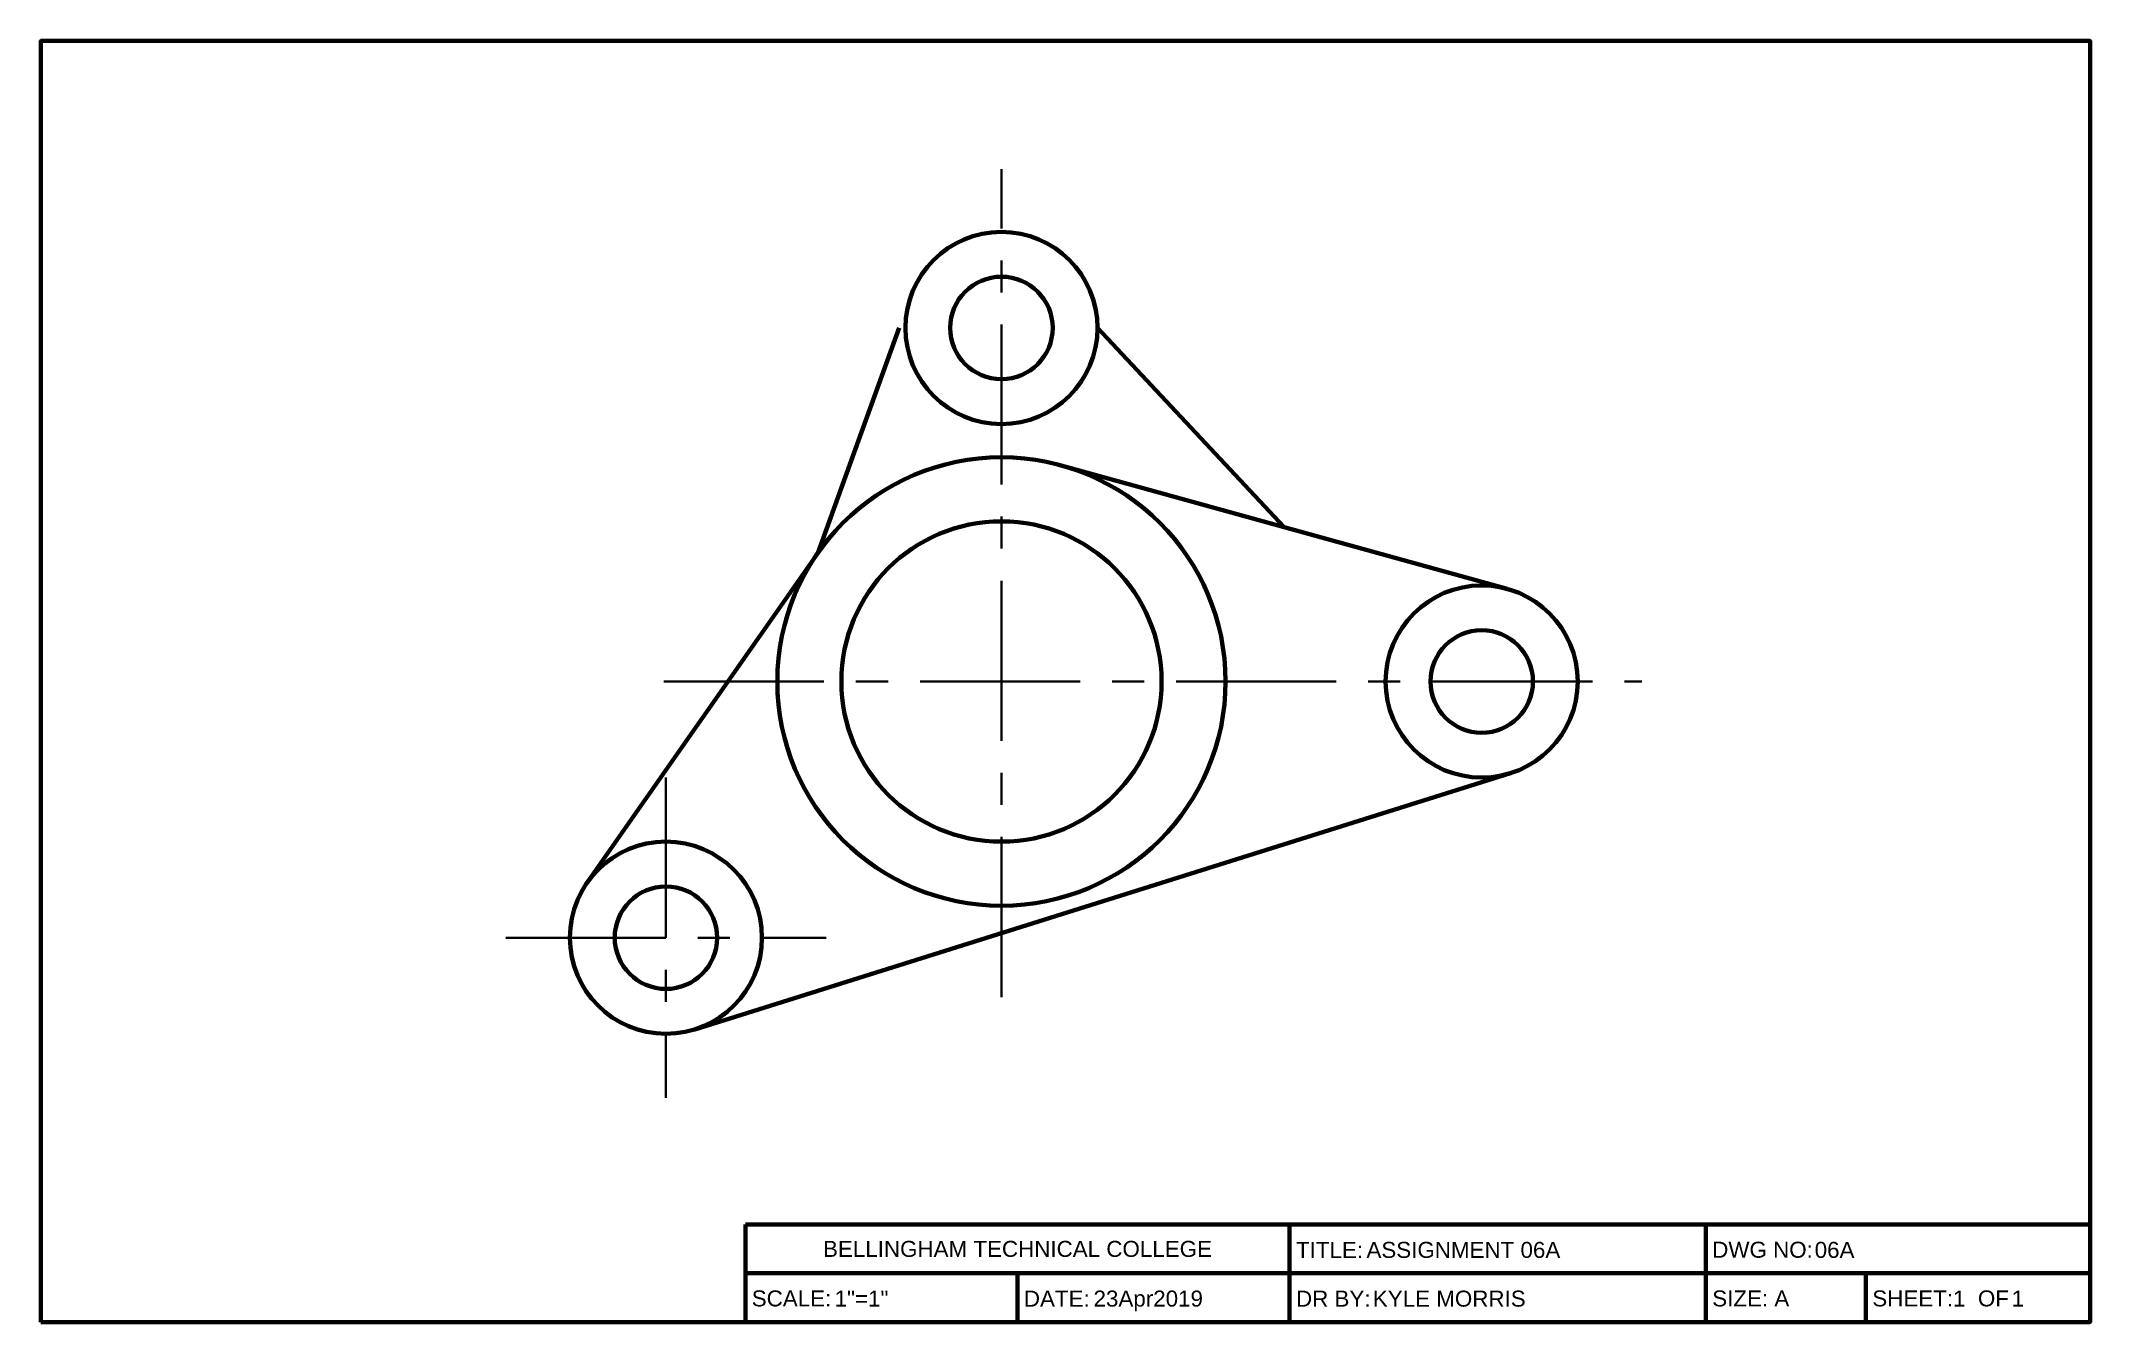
# Model space of a CAD drawing. Header units: inches. Extents: x 0.5 to 16.5, y 0.5 to 10.5.
import ezdxf
from ezdxf.enums import TextEntityAlignment as Align

# ---------------------------------------------------------------- set-up
doc = ezdxf.new("R2010")
doc.units = ezdxf.units.IN
doc.header["$MEASUREMENT"] = 0
doc.linetypes.add('CENTER', pattern=[2, 1.25, -0.25, 0.25, -0.25])
for name, color, linetype, lineweight in [('Center', 4, 'CENTER', 35), ('Object', 7, 'Continuous', 70), ('TitleBox', 7, 'Continuous', 70)]:
    doc.layers.add(name, color=color, linetype=linetype, lineweight=lineweight)
doc.layers.add('TitleText', color=7, linetype='Continuous')
doc.styles.get("Standard").update_dxf_attribs({"font": 'arial.ttf'})

# ---------------------------------------------------------------- blocks, each defined once
blk = doc.blocks.new('TitleBAlt')
at = {"layer": 'TitleBox'}
for p, q in [((16.5, 1.26), (6, 1.26)), ((6, 0.5), (6, 1.26)), ((10.25, 0.5), (10.25, 1.26)), ((13.5, 0.88), (13.5, 1.26)), ((13.5, 1.26), (13.5, 0.5)), ((6, 0.88), (16.5, 0.88)), ((8.125, 0.5), (8.125, 0.88)), ((13.5, 0.5), (13.5, 0.88)), ((14.75, 0.88), (14.75, 0.5))]:
    blk.add_line(p, q, dxfattribs=at)
blk.add_lwpolyline([(0.5, 0.5), (16.5, 0.5), (16.5, 10.5), (0.5, 10.5)], close=True, dxfattribs=at)
at = {"layer": 'TitleText', "char_height": 0.125}
for s, width, insert, attachment_point in [('BELLINGHAM TECHNICAL COLLEGE', 3.5, (8.125, 1.07), 5), ('TITLE:', 3.5, (10.3, 1), 7), ('DWG NO:', 3, (13.55, 1), 7), ('SCALE:', 1.5, (6.05, 0.62), 7), ('DATE:', 2, (8.175, 0.62), 7), ('DR BY:', 3.5, (10.3, 0.62), 7), ('SIZE: A', 1.5, (13.55, 0.62), 7), ('SHEET:    OF', 1.5, (14.8, 0.62), 7)]:
    blk.add_mtext_dynamic_manual_height_columns(s, width=width, gutter_width=1, heights=[0], dxfattribs=dict(at, insert=insert, attachment_point=attachment_point))
at = {"layer": 'TitleText'}
for tag, p in [('TITLE', (10.85, 0.963)), ('DWGNO', (14.35, 0.963)), ('SCALE', (6.697, 0.583)), ('SHT', (15.43, 0.583)), ('SHTS', (15.888, 0.583))]:
    blk.add_attdef(tag, text='', height=0.125, dxfattribs=at).set_placement(p, align=Align.BOTTOM_LEFT)
at = {"layer": 'TitleText', "flags": 8}
blk.add_attdef('DATE', text='', height=0.125, dxfattribs=at).set_placement((8.719, 0.583), align=Align.BOTTOM_LEFT)
blk.add_attdef('NAME', (10.9, 0.62), '', height=0.125, dxfattribs=at)

msp = doc.modelspace()

# ---------------------------------------------------------------- linework, layer by layer
at = {"layer": 'Center'}
for p, q in [((8, 3.037), (8, 9.5)), ((5.364, 5.5), (13, 5.5)), ((5.38, 4.75), (5.38, 2.25)), ((4.13, 3.5), (6.63, 3.5))]:
    msp.add_line(p, q, dxfattribs=at)
at = {"layer": 'Object'}
for p, q in [((6.566, 6.503), (7.202, 8.26)), ((8.75, 8.26), (10.208, 6.705)), ((11.95, 6.223), (8.467, 7.187)), ((4.766, 3.93), (6.566, 6.503)), ((5.605, 2.784), (11.975, 4.784))]:
    msp.add_line(p, q, dxfattribs=at)
for centre, radius in [((8, 8.26), 0.75), ((8, 8.26), 0.4), ((8, 5.5), 1.75), ((8, 5.5), 1.25), ((11.75, 5.5), 0.75), ((11.75, 5.5), 0.4), ((5.38, 3.5), 0.75), ((5.38, 3.5), 0.4)]:
    msp.add_circle(centre, radius, dxfattribs=at)

# ---------------------------------------------------------------- block references
ref = msp.add_blockref('TitleBAlt', (0, 0), dxfattribs=at)
ref.add_attrib('SHTS', '1', dxfattribs={"layer": 'TitleText', "height": 0.125}).set_placement((15.888, 0.583), align=Align.BOTTOM_LEFT)
ref.add_attrib('SHT', '1', dxfattribs={"layer": 'TitleText', "height": 0.125}).set_placement((15.43, 0.583), align=Align.BOTTOM_LEFT)
ref.add_attrib('SCALE', '1"=1"', dxfattribs={"layer": 'TitleText', "height": 0.125}).set_placement((6.697, 0.583), align=Align.BOTTOM_LEFT)
ref.add_attrib('DWGNO', '06A', dxfattribs={"layer": 'TitleText', "height": 0.125}).set_placement((14.35, 0.963), align=Align.BOTTOM_LEFT)
ref.add_attrib('DATE', '23Apr2019', dxfattribs={"layer": 'TitleText', "height": 0.125}).set_placement((8.719, 0.583), align=Align.BOTTOM_LEFT)
ref.add_attrib('NAME', 'KYLE MORRIS', (10.9, 0.62), dxfattribs={"layer": 'TitleText', "height": 0.125})
ref.add_attrib('TITLE', 'ASSIGNMENT 06A', dxfattribs={"layer": 'TitleText', "height": 0.125}).set_placement((10.85, 0.963), align=Align.BOTTOM_LEFT)

doc.saveas('drawing.dxf')
